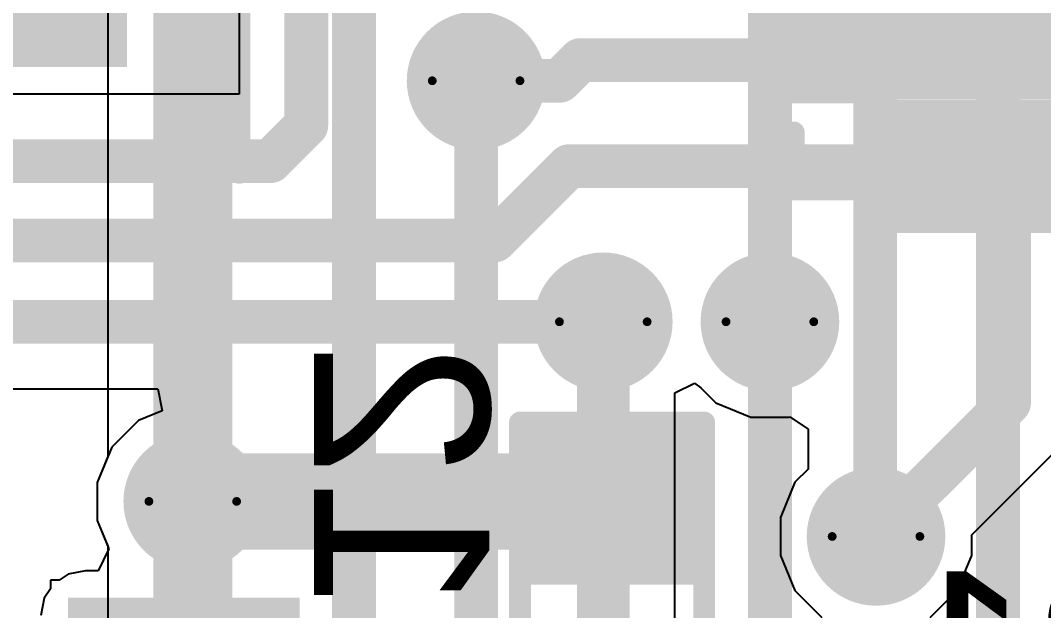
# Model space of a CAD drawing. Header units: inches. Extents: x 0 to 12.8, y -0.1 to 3.7.
# Drawn here: x 0.8731 to 1.1064, y 0.7611 to 0.8958 of the extents above; entities that cross this region are included whole.
import ezdxf

# ---------------------------------------------------------------- set-up
doc = ezdxf.new("R2010")
doc.units = ezdxf.units.IN
doc.header["$MEASUREMENT"] = 0
for name, color, linetype in [('Bottom Layer', 5, 'Continuous'), ('Bottom Overlay', 54, 'Continuous'), ('Bottom Paste', 16, 'Continuous'), ('Bottom Solder', 6, 'Continuous'), ('Drill Drawing', 1, 'Continuous'), ('Top Layer', 1, 'Continuous'), ('Top Solder', 216, 'Continuous'), ('Via Holes', 16, 'Continuous')]:
    doc.layers.add(name, color=color, linetype=linetype)
doc.styles.add('Arial', font='', dxfattribs={"height": 0.2})
doc.styles.get('Arial').set_extended_font_data('Arial')

# ---------------------------------------------------------------- blocks, each defined once
blk = doc.blocks.new('XKNANO_113_B_2')
at = {"layer": 'Bottom Layer'}
blk.add_hatch(color=5, dxfattribs=at).paths.add_polyline_path([(0.24212595, -0.1657481), (0.26968505, -0.1657481), (0.26968505, -0.2484253), (0.24212595, -0.2484253)])
at = {"layer": 'Bottom Paste'}
blk.add_hatch(color=16, dxfattribs=at).paths.add_polyline_path([(0.24212595, -0.1657481), (0.26968505, -0.1657481), (0.26968505, -0.2484253), (0.24212595, -0.2484253)])
at = {"layer": 'Bottom Solder'}
for points in [[(0.23812595, -0.1617481), (0.27368505, -0.1617481), (0.27368505, -0.2524253), (0.23812595, -0.2524253)], [(0.07749605, -0.23891345), (0.11699215, -0.23891345), (0.11699215, -0.29179535), (0.07749605, -0.29179535)]]:
    blk.add_hatch(color=6, dxfattribs=at).paths.add_polyline_path(points)
at = {"layer": 'Bottom Overlay'}
blk.add_lwpolyline([(0.214, -0.278, 0.005, 0.005, 0), (0.259, -0.278, 0.005, 0.005, 0)], format="xyseb", dxfattribs=at)
blk.add_lwpolyline([(0.21275, -0.278, 0.0025, 0.0025, 1), (0.21525, -0.278, 0.0025, 0.0025, 1)], format="xyseb", close=True, dxfattribs=at)
blk = doc.blocks.new('16_MLP__3_3__B_5')
at = {"layer": 'Bottom Layer'}
for points in [[(-0.0236219, 0.06496055), (-0.0236219, 0.04251965), (-0.0354329, 0.04251965), (-0.0354329, 0.06496055)], [(-0.003936900000000001, 0.06496055), (-0.003936899999999999, 0.04251965), (-0.0157479, 0.04251965), (-0.0157479, 0.06496055)], [(0.0157482, 0.06496055), (0.0157482, 0.04251965), (0.003937200000000001, 0.04251965), (0.003937199999999999, 0.06496055)], [(0.0354332, 0.06496055), (0.0354332, 0.04251965), (0.0236222, 0.04251965), (0.0236222, 0.06496055)], [(-0.06496055, 0.023622), (-0.06496055, 0.035433), (-0.04251965, 0.035433), (-0.04251965, 0.023622)], [(0.04251975, 0.023622), (0.04251975, 0.035433), (0.06496065, 0.035433), (0.06496065, 0.023622)], [(-0.0344488, -0.0344488), (-0.0344488, 0.0344488), (0.0344488, 0.0344488), (0.0344488, -0.0344488)], [(-0.06496055, 0.003937), (-0.06496055, 0.015748), (-0.04251965, 0.015748), (-0.04251965, 0.003937)], [(0.04251975, 0.003937), (0.04251975, 0.015748), (0.06496065, 0.015748), (0.06496065, 0.003937)], [(-0.06496055, -0.0157481), (-0.06496055, -0.003937099999999999), (-0.04251965, -0.003937100000000001), (-0.04251965, -0.0157481)], [(0.04251975, -0.0157481), (0.04251975, -0.003937099999999999), (0.06496065, -0.003937100000000001), (0.06496065, -0.0157481)], [(-0.06496055, -0.0354331), (-0.06496055, -0.0236221), (-0.04251965, -0.0236221), (-0.04251965, -0.0354331)], [(0.04251975, -0.0354331), (0.04251975, -0.0236221), (0.06496065, -0.0236221), (0.06496065, -0.0354331)], [(-0.0354331, -0.06496065), (-0.0354331, -0.04251975), (-0.0236221, -0.04251975), (-0.0236221, -0.06496065)], [(-0.0157481, -0.06496065), (-0.0157481, -0.04251975), (-0.003937099999999999, -0.04251975), (-0.003937100000000001, -0.06496065)], [(0.003937, -0.06496065), (0.003937, -0.04251975), (0.015748, -0.04251975), (0.015748, -0.06496065)], [(0.023622, -0.06496065), (0.023622, -0.04251975), (0.035433, -0.04251975), (0.035433, -0.06496065)]]:
    blk.add_hatch(color=5, dxfattribs=at).paths.add_polyline_path(points)
at = {"layer": 'Bottom Paste'}
for points in [[(-0.0236219, 0.06496055), (-0.0236219, 0.04251965), (-0.0354329, 0.04251965), (-0.0354329, 0.06496055)], [(-0.003936900000000001, 0.06496055), (-0.003936899999999999, 0.04251965), (-0.0157479, 0.04251965), (-0.0157479, 0.06496055)], [(0.0157482, 0.06496055), (0.0157482, 0.04251965), (0.003937200000000001, 0.04251965), (0.003937199999999999, 0.06496055)], [(0.0354332, 0.06496055), (0.0354332, 0.04251965), (0.0236222, 0.04251965), (0.0236222, 0.06496055)], [(-0.06496055, 0.023622), (-0.06496055, 0.035433), (-0.04251965, 0.035433), (-0.04251965, 0.023622)], [(0.04251975, 0.023622), (0.04251975, 0.035433), (0.06496065, 0.035433), (0.06496065, 0.023622)], [(-0.0344488, -0.0344488), (-0.0344488, 0.0344488), (0.0344488, 0.0344488), (0.0344488, -0.0344488)], [(-0.06496055, 0.003937), (-0.06496055, 0.015748), (-0.04251965, 0.015748), (-0.04251965, 0.003937)], [(0.04251975, 0.003937), (0.04251975, 0.015748), (0.06496065, 0.015748), (0.06496065, 0.003937)], [(-0.06496055, -0.0157481), (-0.06496055, -0.003937099999999999), (-0.04251965, -0.003937100000000001), (-0.04251965, -0.0157481)], [(0.04251975, -0.0157481), (0.04251975, -0.003937099999999999), (0.06496065, -0.003937100000000001), (0.06496065, -0.0157481)], [(-0.06496055, -0.0354331), (-0.06496055, -0.0236221), (-0.04251965, -0.0236221), (-0.04251965, -0.0354331)], [(0.04251975, -0.0354331), (0.04251975, -0.0236221), (0.06496065, -0.0236221), (0.06496065, -0.0354331)], [(-0.0354331, -0.06496065), (-0.0354331, -0.04251975), (-0.0236221, -0.04251975), (-0.0236221, -0.06496065)], [(-0.0157481, -0.06496065), (-0.0157481, -0.04251975), (-0.003937099999999999, -0.04251975), (-0.003937100000000001, -0.06496065)], [(0.003937, -0.06496065), (0.003937, -0.04251975), (0.015748, -0.04251975), (0.015748, -0.06496065)], [(0.023622, -0.06496065), (0.023622, -0.04251975), (0.035433, -0.04251975), (0.035433, -0.06496065)]]:
    blk.add_hatch(color=16, dxfattribs=at).paths.add_polyline_path(points)
at = {"layer": 'Bottom Solder'}
for points in [[(-0.0196219, 0.06896055), (-0.0196219, 0.03851965), (-0.0394329, 0.03851965), (-0.0394329, 0.06896055)], [(6.309999999999854e-05, 0.06896055), (6.310000000000145e-05, 0.03851965), (-0.0197479, 0.03851965), (-0.0197479, 0.06896055)], [(0.0197482, 0.06896055), (0.0197482, 0.03851965), (-6.279999999999854e-05, 0.03851965), (-6.280000000000146e-05, 0.06896055)], [(0.0394332, 0.06896055), (0.0394332, 0.03851965), (0.0196222, 0.03851965), (0.0196222, 0.06896055)], [(-0.06896055, 0.019622), (-0.06896055, 0.039433), (-0.03851965, 0.039433), (-0.03851965, 0.019622)], [(-0.0384488, -0.0384488), (-0.0384488, 0.0384488), (0.0384488, 0.0384488), (0.0384488, -0.0384488)], [(0.03851975, 0.019622), (0.03851975, 0.039433), (0.06896065, 0.039433), (0.06896065, 0.019622)], [(-0.06896055, -6.299999999999855e-05), (-0.06896055, 0.019748), (-0.03851965, 0.019748), (-0.03851965, -6.300000000000145e-05)], [(0.03851975, -6.299999999999855e-05), (0.03851975, 0.019748), (0.06896065, 0.019748), (0.06896065, -6.300000000000145e-05)], [(-0.06896055, -0.0197481), (-0.06896055, 6.290000000000146e-05), (-0.03851965, 6.289999999999855e-05), (-0.03851965, -0.0197481)], [(0.03851975, -0.0197481), (0.03851975, 6.290000000000146e-05), (0.06896065, 6.289999999999855e-05), (0.06896065, -0.0197481)], [(-0.06896055, -0.0394331), (-0.06896055, -0.0196221), (-0.03851965, -0.0196221), (-0.03851965, -0.0394331)], [(0.03851975, -0.0394331), (0.03851975, -0.0196221), (0.06896065, -0.0196221), (0.06896065, -0.0394331)], [(-0.0394331, -0.06896065), (-0.0394331, -0.03851975), (-0.0196221, -0.03851975), (-0.0196221, -0.06896065)], [(-0.0197481, -0.06896065), (-0.0197481, -0.03851975), (6.290000000000146e-05, -0.03851975), (6.289999999999855e-05, -0.06896065)], [(-6.300000000000145e-05, -0.06896065), (-6.299999999999855e-05, -0.03851975), (0.019748, -0.03851975), (0.019748, -0.06896065)], [(0.019622, -0.06896065), (0.019622, -0.03851975), (0.039433, -0.03851975), (0.039433, -0.06896065)]]:
    blk.add_hatch(color=6, dxfattribs=at).paths.add_polyline_path(points)
at = {"layer": 'Bottom Overlay'}
for points in [[(-0.0590549, 0.059055, 0.005, 0.005, 0), (-0.0590549, 0.046055, 0.005, 0.005, 0)], [(-0.0460549, 0.059055, 0.005, 0.005, 0), (-0.0590549, 0.059055, 0.005, 0.005, 0)], [(0.0590552, 0.059055, 0.005, 0.005, 0), (0.0460552, 0.059055, 0.005, 0.005, 0)], [(0.0590552, 0.059055, 0.005, 0.005, 0), (0.0590552, 0.046055, 0.005, 0.005, 0)], [(-0.076, -0.025, 0.005, 0.005, 0), (-0.076, -0.035, 0.005, 0.005, 0)], [(-0.071, -0.03, 0.005, 0.005, 0), (-0.076, -0.025, 0.005, 0.005, 0)], [(-0.071, -0.03, 0.005, 0.005, 0), (-0.076, -0.035, 0.005, 0.005, 0)], [(-0.0590551, -0.0460551, 0.005, 0.005, 0), (-0.0590551, -0.0590551, 0.005, 0.005, 0)], [(0.059055, -0.0460551, 0.005, 0.005, 0), (0.059055, -0.0590551, 0.005, 0.005, 0)], [(-0.0460551, -0.0590551, 0.005, 0.005, 0), (-0.0590551, -0.0590551, 0.005, 0.005, 0)], [(0.059055, -0.0590551, 0.005, 0.005, 0), (0.046055, -0.0590551, 0.005, 0.005, 0)]]:
    blk.add_lwpolyline(points, format="xyseb", dxfattribs=at)
for points in [[(-0.0603049, 0.059055, 0.0025, 0.0025, 1), (-0.0578049, 0.059055, 0.0025, 0.0025, 1)], [(-0.0603049, 0.059055, 0.0025, 0.0025, 1), (-0.0578049, 0.059055, 0.0025, 0.0025, 1)], [(-0.0473049, 0.059055, 0.0025, 0.0025, 1), (-0.0448049, 0.059055, 0.0025, 0.0025, 1)], [(0.0448052, 0.059055, 0.0025, 0.0025, 1), (0.0473052, 0.059055, 0.0025, 0.0025, 1)], [(0.0578052, 0.059055, 0.0025, 0.0025, 1), (0.0603052, 0.059055, 0.0025, 0.0025, 1)], [(0.0578052, 0.059055, 0.0025, 0.0025, 1), (0.0603052, 0.059055, 0.0025, 0.0025, 1)], [(-0.0603049, 0.046055, 0.0025, 0.0025, 1), (-0.0578049, 0.046055, 0.0025, 0.0025, 1)], [(0.0578052, 0.046055, 0.0025, 0.0025, 1), (0.0603052, 0.046055, 0.0025, 0.0025, 1)], [(-0.07725, -0.025, 0.0025, 0.0025, 1), (-0.07475, -0.025, 0.0025, 0.0025, 1)], [(-0.07725, -0.025, 0.0025, 0.0025, 1), (-0.07475, -0.025, 0.0025, 0.0025, 1)], [(-0.07225, -0.03, 0.0025, 0.0025, 1), (-0.06975, -0.03, 0.0025, 0.0025, 1)], [(-0.07225, -0.03, 0.0025, 0.0025, 1), (-0.06975, -0.03, 0.0025, 0.0025, 1)], [(-0.07725, -0.035, 0.0025, 0.0025, 1), (-0.07475, -0.035, 0.0025, 0.0025, 1)], [(-0.07725, -0.035, 0.0025, 0.0025, 1), (-0.07475, -0.035, 0.0025, 0.0025, 1)], [(-0.0603051, -0.0460551, 0.0025, 0.0025, 1), (-0.0578051, -0.0460551, 0.0025, 0.0025, 1)], [(0.057805, -0.0460551, 0.0025, 0.0025, 1), (0.060305, -0.0460551, 0.0025, 0.0025, 1)], [(-0.0603051, -0.0590551, 0.0025, 0.0025, 1), (-0.0578051, -0.0590551, 0.0025, 0.0025, 1)], [(-0.0603051, -0.0590551, 0.0025, 0.0025, 1), (-0.0578051, -0.0590551, 0.0025, 0.0025, 1)], [(-0.0473051, -0.0590551, 0.0025, 0.0025, 1), (-0.0448051, -0.0590551, 0.0025, 0.0025, 1)], [(0.044805, -0.0590551, 0.0025, 0.0025, 1), (0.047305, -0.0590551, 0.0025, 0.0025, 1)], [(0.057805, -0.0590551, 0.0025, 0.0025, 1), (0.060305, -0.0590551, 0.0025, 0.0025, 1)], [(0.057805, -0.0590551, 0.0025, 0.0025, 1), (0.060305, -0.0590551, 0.0025, 0.0025, 1)]]:
    blk.add_lwpolyline(points, format="xyseb", close=True, dxfattribs=at)
blk = doc.blocks.new('R___0603_B_33')
at = {"layer": 'Bottom Layer'}
for points in [[(-0.045, -0.0175), (-0.045, 0.0175), (-0.015, 0.0175), (-0.015, -0.0175)], [(0.015, -0.0175), (0.015, 0.0175), (0.045, 0.0175), (0.045, -0.0175)]]:
    blk.add_hatch(color=5, dxfattribs=at).paths.add_polyline_path(points)
at = {"layer": 'Bottom Paste'}
for points in [[(-0.045, -0.0175), (-0.045, 0.0175), (-0.015, 0.0175), (-0.015, -0.0175)], [(0.015, -0.0175), (0.015, 0.0175), (0.045, 0.0175), (0.045, -0.0175)]]:
    blk.add_hatch(color=16, dxfattribs=at).paths.add_polyline_path(points)
at = {"layer": 'Bottom Solder'}
for points in [[(-0.049, -0.0215), (-0.049, 0.0215), (-0.011, 0.0215), (-0.011, -0.0215)], [(0.011, -0.0215), (0.011, 0.0215), (0.049, 0.0215), (0.049, -0.0215)]]:
    blk.add_hatch(color=6, dxfattribs=at).paths.add_polyline_path(points)
at = {"layer": 'Bottom Overlay'}
for points in [[(-0.048, -0.021, 0.005, 0.005, 0), (-0.048, 0.021, 0.005, 0.005, 0)], [(0.048, 0.021, 0.005, 0.005, 0), (-0.048, 0.021, 0.005, 0.005, 0)], [(0.048, -0.021, 0.005, 0.005, 0), (0.048, 0.021, 0.005, 0.005, 0)], [(0.048, -0.021, 0.005, 0.005, 0), (-0.048, -0.021, 0.005, 0.005, 0)]]:
    blk.add_lwpolyline(points, format="xyseb", dxfattribs=at)
for points in [[(-0.04925, 0.021, 0.0025, 0.0025, 1), (-0.04675, 0.021, 0.0025, 0.0025, 1)], [(-0.04925, 0.021, 0.0025, 0.0025, 1), (-0.04675, 0.021, 0.0025, 0.0025, 1)], [(0.04675, 0.021, 0.0025, 0.0025, 1), (0.04925, 0.021, 0.0025, 0.0025, 1)], [(0.04675, 0.021, 0.0025, 0.0025, 1), (0.04925, 0.021, 0.0025, 0.0025, 1)], [(-0.04925, -0.021, 0.0025, 0.0025, 1), (-0.04675, -0.021, 0.0025, 0.0025, 1)], [(-0.04925, -0.021, 0.0025, 0.0025, 1), (-0.04675, -0.021, 0.0025, 0.0025, 1)], [(0.04675, -0.021, 0.0025, 0.0025, 1), (0.04925, -0.021, 0.0025, 0.0025, 1)], [(0.04675, -0.021, 0.0025, 0.0025, 1), (0.04925, -0.021, 0.0025, 0.0025, 1)]]:
    blk.add_lwpolyline(points, format="xyseb", close=True, dxfattribs=at)

msp = doc.modelspace()

# ---------------------------------------------------------------- hatches: boundary and pattern name
at = {"layer": 'Bottom Layer'}
h = msp.add_hatch(color=5, dxfattribs=at)
edge = h.paths.add_edge_path()
edge.add_arc((0.977, 0.882), 0.011811, 0, 360)
h = msp.add_hatch(color=5, dxfattribs=at)
edge = h.paths.add_edge_path()
edge.add_arc((1.006, 0.827), 0.011811, 0, 360)
h = msp.add_hatch(color=5, dxfattribs=at)
edge = h.paths.add_edge_path()
edge.add_arc((1.044, 0.827), 0.011811, 0, 360)
h = msp.add_hatch(color=5, dxfattribs=at)
edge = h.paths.add_edge_path()
edge.add_arc((0.9123882, 0.786), 0.011811, 0, 360)
h = msp.add_hatch(color=5, dxfattribs=at)
edge = h.paths.add_edge_path()
edge.add_arc((1.0681968, 0.778), 0.011811, 0, 360)
at = {"layer": 'Bottom Solder'}
h = msp.add_hatch(color=6, dxfattribs=at)
edge = h.paths.add_edge_path()
edge.add_arc((0.977, 0.882), 0.015811, 0, 360)
h = msp.add_hatch(color=6, dxfattribs=at)
edge = h.paths.add_edge_path()
edge.add_arc((1.006, 0.827), 0.015811, 0, 360)
h = msp.add_hatch(color=6, dxfattribs=at)
edge = h.paths.add_edge_path()
edge.add_arc((1.044, 0.827), 0.015811, 0, 360)
h = msp.add_hatch(color=6, dxfattribs=at)
edge = h.paths.add_edge_path()
edge.add_arc((0.9123882, 0.786), 0.015811, 0, 360)
h = msp.add_hatch(color=6, dxfattribs=at)
edge = h.paths.add_edge_path()
edge.add_arc((1.0681968, 0.778), 0.015811, 0, 360)
at = {"layer": 'Top Layer'}
h = msp.add_hatch(color=1, dxfattribs=at)
edge = h.paths.add_edge_path()
edge.add_arc((0.977, 0.882), 0.011811, 0, 360)
h = msp.add_hatch(color=1, dxfattribs=at)
edge = h.paths.add_edge_path()
edge.add_arc((1.006, 0.827), 0.011811, 0, 360)
h = msp.add_hatch(color=1, dxfattribs=at)
edge = h.paths.add_edge_path()
edge.add_arc((1.044, 0.827), 0.011811, 0, 360)
h = msp.add_hatch(color=1, dxfattribs=at)
edge = h.paths.add_edge_path()
edge.add_arc((0.9123882, 0.786), 0.011811, 0, 360)
h = msp.add_hatch(color=1, dxfattribs=at)
edge = h.paths.add_edge_path()
edge.add_arc((1.0681968, 0.778), 0.011811, 0, 360)
at = {"layer": 'Top Solder'}
h = msp.add_hatch(color=216, dxfattribs=at)
edge = h.paths.add_edge_path()
edge.add_arc((0.977, 0.882), 0.015811, 0, 360)
h = msp.add_hatch(color=216, dxfattribs=at)
edge = h.paths.add_edge_path()
edge.add_arc((1.006, 0.827), 0.015811, 0, 360)
h = msp.add_hatch(color=216, dxfattribs=at)
edge = h.paths.add_edge_path()
edge.add_arc((1.044, 0.827), 0.015811, 0, 360)
h = msp.add_hatch(color=216, dxfattribs=at)
edge = h.paths.add_edge_path()
edge.add_arc((0.9123882, 0.786), 0.015811, 0, 360)
h = msp.add_hatch(color=216, dxfattribs=at)
edge = h.paths.add_edge_path()
edge.add_arc((1.0681968, 0.778), 0.015811, 0, 360)
at = {"layer": 'Via Holes'}
h = msp.add_hatch(color=7, dxfattribs=at)
edge = h.paths.add_edge_path()
edge.add_arc((0.977, 0.882), 0.0059055, 0, 360)
h = msp.add_hatch(color=7, dxfattribs=at)
edge = h.paths.add_edge_path()
edge.add_arc((1.006, 0.827), 0.0059055, 0, 360)
h = msp.add_hatch(color=7, dxfattribs=at)
edge = h.paths.add_edge_path()
edge.add_arc((1.044, 0.827), 0.0059055, 0, 360)
h = msp.add_hatch(color=7, dxfattribs=at)
edge = h.paths.add_edge_path()
edge.add_arc((0.9123882, 0.786), 0.0059055, 0, 360)
h = msp.add_hatch(color=7, dxfattribs=at)
edge = h.paths.add_edge_path()
edge.add_arc((1.0681968, 0.778), 0.0059055, 0, 360)

# ---------------------------------------------------------------- linework, layer by layer
at = {"layer": 'Bottom Layer'}
for p, q in [((0.9229747, 0.9374732), (0.9229747, 0.8789402)), ((0.9229747, 0.8789402), (0.3606463, 0.8789402)), ((0.4416666, 0.8117061), (0.9043876, 0.8117061)), ((0.9043876, 0.8117061), (0.9053822, 0.8067061)), ((0.9053822, 0.8067061), (0.9000333, 0.8044905)), ((0.9000333, 0.8044905), (0.8938977, 0.7983549)), ((0.8938977, 0.7983549), (0.8905772, 0.7903385)), ((1.0900078, 0.778379), (1.1093375, 0.7977087)), ((0.8905772, 0.7903385), (0.8905772, 0.7816615)), ((0.8905772, 0.7816615), (0.8932585, 0.7751882)), ((1.0900078, 0.7736615), (1.0900078, 0.778379)), ((0.8932585, 0.7751882), (0.8908218, 0.7701881)), ((1.0866873, 0.7656451), (1.0900078, 0.7736615)), ((0.8879134, 0.7701881), (0.8840116, 0.769412)), ((0.8908218, 0.7701881), (0.8879134, 0.7701881)), ((0.8818866, 0.7679921), (0.8799135, 0.7679921)), ((0.8799135, 0.7679921), (0.8799135, 0.766019)), ((0.8840116, 0.769412), (0.8818866, 0.7679921)), ((0.8799135, 0.766019), (0.8784936, 0.763894)), ((1.0805517, 0.7595095), (1.0866873, 0.7656451)), ((0.8784936, 0.763894), (0.8777175, 0.7599922))]:
    msp.add_line(p, q, dxfattribs=at)
for points in [[(0.9382686, 0.8718157, 0.01, 0.01, 0), (0.9382686, 0.9374732, 0.01, 0.01, 0)], [(0.9960477, 0.882, 0.01, 0.01, 0), (1.0007721, 0.8867244, 0.01, 0.01, 0)], [(1.0007721, 0.8867244, 0.01, 0.01, 0), (1.0547402, 0.8867244, 0.01, 0.01, 0)], [(0.977, 0.882, 0.01, 0.01, 0), (0.9960477, 0.882, 0.01, 0.01, 0)], [(0.9300992, 0.8636463, 0.01, 0.01, 0), (0.9382686, 0.8718157, 0.01, 0.01, 0)], [(0.3606463, 0.8636463, 0.01, 0.01, 0), (0.9300992, 0.8636463, 0.01, 0.01, 0)], [(0.9812212, 0.8455541, 0.01, 0.01, 0), (0.9981789, 0.8625118, 0.01, 0.01, 0)], [(0.9981789, 0.8625118, 0.01, 0.01, 0), (1.0789527, 0.8625118, 0.01, 0.01, 0)], [(1.0985231, 0.8623972, 0.01, 0.01, 0), (1.0986377, 0.8625118, 0.01, 0.01, 0)], [(1.0985231, 0.8085231, 0.01, 0.01, 0), (1.0985231, 0.8623972, 0.01, 0.01, 0)], [(0.3705541, 0.8455541, 0.01, 0.01, 0), (0.9812212, 0.8455541, 0.01, 0.01, 0)], [(0.378, 0.827, 0.01, 0.01, 0), (1.006, 0.827, 0.01, 0.01, 0)], [(1.044, 0.6711289, 0.01, 0.01, 0), (1.044, 0.827, 0.01, 0.01, 0)], [(1.0681968, 0.7781968, 0.01, 0.01, 0), (1.0985231, 0.8085231, 0.01, 0.01, 0)], [(0.9123882, 0.786, 0.022, 0.022, 0), (1.008, 0.786, 0.022, 0.022, 0)], [(1.008, 0.786, 0.022, 0.022, 0), (1.013, 0.786, 0.022, 0.022, 0)], [(1.0681968, 0.778, 0.01, 0.01, 0), (1.0681968, 0.7781968, 0.01, 0.01, 0)]]:
    msp.add_lwpolyline(points, format="xyseb", dxfattribs=at)
for points in [[(0.9982721, 0.8867244, 0.005, 0.005, 1), (1.0032721, 0.8867244, 0.005, 0.005, 1)], [(0.9982721, 0.8867244, 0.005, 0.005, 1), (1.0032721, 0.8867244, 0.005, 0.005, 1)], [(1.0522402, 0.8867244, 0.005, 0.005, 1), (1.0572402, 0.8867244, 0.005, 0.005, 1)], [(0.9745, 0.882, 0.005, 0.005, 1), (0.9795, 0.882, 0.005, 0.005, 1)], [(0.9935477, 0.882, 0.005, 0.005, 1), (0.9985477, 0.882, 0.005, 0.005, 1)], [(0.9935477, 0.882, 0.005, 0.005, 1), (0.9985477, 0.882, 0.005, 0.005, 1)], [(0.9357686, 0.8718157, 0.005, 0.005, 1), (0.9407686, 0.8718157, 0.005, 0.005, 1)], [(0.9357686, 0.8718157, 0.005, 0.005, 1), (0.9407686, 0.8718157, 0.005, 0.005, 1)], [(0.9275992, 0.8636463, 0.005, 0.005, 1), (0.9325992, 0.8636463, 0.005, 0.005, 1)], [(0.9275992, 0.8636463, 0.005, 0.005, 1), (0.9325992, 0.8636463, 0.005, 0.005, 1)], [(0.9956789, 0.8625118, 0.005, 0.005, 1), (1.0006789, 0.8625118, 0.005, 0.005, 1)], [(0.9956789, 0.8625118, 0.005, 0.005, 1), (1.0006789, 0.8625118, 0.005, 0.005, 1)], [(1.0764527, 0.8625118, 0.005, 0.005, 1), (1.0814527, 0.8625118, 0.005, 0.005, 1)], [(1.0960231, 0.8623972, 0.005, 0.005, 1), (1.1010231, 0.8623972, 0.005, 0.005, 1)], [(1.0960231, 0.8623972, 0.005, 0.005, 1), (1.1010231, 0.8623972, 0.005, 0.005, 1)], [(1.0961377, 0.8625118, 0.005, 0.005, 1), (1.1011377, 0.8625118, 0.005, 0.005, 1)], [(0.9787212, 0.8455541, 0.005, 0.005, 1), (0.9837212, 0.8455541, 0.005, 0.005, 1)], [(0.9787212, 0.8455541, 0.005, 0.005, 1), (0.9837212, 0.8455541, 0.005, 0.005, 1)], [(1.0035, 0.827, 0.005, 0.005, 1), (1.0085, 0.827, 0.005, 0.005, 1)], [(1.0415, 0.827, 0.005, 0.005, 1), (1.0465, 0.827, 0.005, 0.005, 1)], [(1.0960231, 0.8085231, 0.005, 0.005, 1), (1.1010231, 0.8085231, 0.005, 0.005, 1)], [(1.0960231, 0.8085231, 0.005, 0.005, 1), (1.1010231, 0.8085231, 0.005, 0.005, 1)], [(0.9068882, 0.786, 0.011, 0.011, 1), (0.9178882, 0.786, 0.011, 0.011, 1)], [(1.0025, 0.786, 0.011, 0.011, 1), (1.0135, 0.786, 0.011, 0.011, 1)], [(1.0025, 0.786, 0.011, 0.011, 1), (1.0135, 0.786, 0.011, 0.011, 1)], [(1.0075, 0.786, 0.011, 0.011, 1), (1.0185, 0.786, 0.011, 0.011, 1)], [(1.0656968, 0.7781968, 0.005, 0.005, 1), (1.0706968, 0.7781968, 0.005, 0.005, 1)], [(1.0656968, 0.7781968, 0.005, 0.005, 1), (1.0706968, 0.7781968, 0.005, 0.005, 1)], [(1.0656968, 0.778, 0.005, 0.005, 1), (1.0706968, 0.778, 0.005, 0.005, 1)]]:
    msp.add_lwpolyline(points, format="xyseb", close=True, dxfattribs=at)
at = {"layer": 'Drill Drawing'}
for points in [[(0.987, 0.882, 0.002, 0.002, 1), (0.967, 0.882, 0.002, 0.002, 1)], [(0.9665, 0.882, 0.001, 0.001, 1), (0.9675, 0.882, 0.001, 0.001, 1)], [(0.9865, 0.882, 0.001, 0.001, 1), (0.9875, 0.882, 0.001, 0.001, 1)], [(1.016, 0.827, 0.002, 0.002, 1), (0.996, 0.827, 0.002, 0.002, 1)], [(1.054, 0.827, 0.002, 0.002, 1), (1.034, 0.827, 0.002, 0.002, 1)], [(0.9955, 0.827, 0.001, 0.001, 1), (0.9965, 0.827, 0.001, 0.001, 1)], [(1.0155, 0.827, 0.001, 0.001, 1), (1.0165, 0.827, 0.001, 0.001, 1)], [(1.0335, 0.827, 0.001, 0.001, 1), (1.0345, 0.827, 0.001, 0.001, 1)], [(1.0535, 0.827, 0.001, 0.001, 1), (1.0545, 0.827, 0.001, 0.001, 1)], [(0.9223882, 0.786, 0.002, 0.002, 1), (0.9023882, 0.786, 0.002, 0.002, 1)], [(1.0781968, 0.778, 0.002, 0.002, 1), (1.0581968, 0.778, 0.002, 0.002, 1)], [(0.9018882, 0.786, 0.001, 0.001, 1), (0.9028882, 0.786, 0.001, 0.001, 1)], [(0.9218882, 0.786, 0.001, 0.001, 1), (0.9228882, 0.786, 0.001, 0.001, 1)], [(1.0576968, 0.778, 0.001, 0.001, 1), (1.0586968, 0.778, 0.001, 0.001, 1)], [(1.0776968, 0.778, 0.001, 0.001, 1), (1.0786968, 0.778, 0.001, 0.001, 1)]]:
    msp.add_lwpolyline(points, format="xyseb", close=True, dxfattribs=at)
at = {"layer": 'Top Layer'}
for p, q in [((0.893016, 0.9577737), (0.893016, 0.7962263)), ((1.0223135, 0.81077), (1.0267813, 0.8129725)), ((1.0267813, 0.8129725), (1.0282664, 0.8118882)), ((1.0282664, 0.8118882), (1.0316451, 0.8085095)), ((1.0223135, 0.7201645), (1.0223135, 0.81077)), ((1.0316451, 0.8085095), (1.0396615, 0.805189)), ((1.0396615, 0.805189), (1.0483385, 0.805189)), ((1.0483385, 0.805189), (1.0485487, 0.8052761)), ((1.0485487, 0.8052761), (1.0527061, 0.8024982)), ((1.0527061, 0.8024982), (1.0527061, 0.7933547)), ((0.893016, 0.7962263), (0.8905772, 0.7903385)), ((1.0527061, 0.7933547), (1.0497063, 0.7903549)), ((0.8905772, 0.7903385), (0.8905772, 0.7816615)), ((1.0497063, 0.7903549), (1.0463858, 0.7823385)), ((0.8905772, 0.7816615), (0.893016, 0.7757737)), ((1.0463858, 0.7823385), (1.0463858, 0.7736615)), ((0.893016, 0.7757737), (0.893016, 0.4730751)), ((1.0463858, 0.7736615), (1.0497063, 0.7656451)), ((1.0497063, 0.7656451), (1.0558419, 0.7595095))]:
    msp.add_line(p, q, dxfattribs=at)
for points in [[(1.068, 0.7781968, 0.01, 0.01, 0), (1.068, 1.0506889, 0.01, 0.01, 0)], [(1.096, 0.2929703, 0.01, 0.01, 0), (1.096, 1.0450472, 0.01, 0.01, 0)], [(1.044, 0.827, 0.01, 0.01, 0), (1.044, 1.0169606, 0.01, 0.01, 0)], [(0.9123882, 0.786, 0.018, 0.018, 0), (0.9123882, 0.968, 0.018, 0.018, 0)], [(0.9491422, 0.6368578, 0.01, 0.01, 0), (0.9491422, 0.9361421, 0.01, 0.01, 0)], [(0.977, 0.6514331, 0.01, 0.01, 0), (0.977, 0.882, 0.01, 0.01, 0)], [(1.006, 0.7111449, 0.012, 0.012, 0), (1.006, 0.827, 0.012, 0.012, 0)], [(0.9123882, 0.4642471, 0.018, 0.018, 0), (0.9123882, 0.786, 0.018, 0.018, 0)], [(1.068, 0.7781968, 0.01, 0.01, 0), (1.0681968, 0.778, 0.01, 0.01, 0)]]:
    msp.add_lwpolyline(points, format="xyseb", dxfattribs=at)
for points in [[(0.9745, 0.882, 0.005, 0.005, 1), (0.9795, 0.882, 0.005, 0.005, 1)], [(1.003, 0.827, 0.006, 0.006, 1), (1.009, 0.827, 0.006, 0.006, 1)], [(1.0415, 0.827, 0.005, 0.005, 1), (1.0465, 0.827, 0.005, 0.005, 1)], [(0.9078882, 0.786, 0.009, 0.009, 1), (0.9168882, 0.786, 0.009, 0.009, 1)], [(0.9078882, 0.786, 0.009, 0.009, 1), (0.9168882, 0.786, 0.009, 0.009, 1)], [(1.0655, 0.7781968, 0.005, 0.005, 1), (1.0705, 0.7781968, 0.005, 0.005, 1)], [(1.0655, 0.7781968, 0.005, 0.005, 1), (1.0705, 0.7781968, 0.005, 0.005, 1)], [(1.0656968, 0.778, 0.005, 0.005, 1), (1.0706968, 0.778, 0.005, 0.005, 1)]]:
    msp.add_lwpolyline(points, format="xyseb", close=True, dxfattribs=at)

# ---------------------------------------------------------------- block references
for name, p, rotation in [('16_MLP__3_3__B_5', (1.1084804, 0.9162519), 180), ('XKNANO_113_B_2', (0.645, 0.647), 90), ('R___0603_B_33', (1.008, 0.756), 270)]:
    msp.add_blockref(name, p, dxfattribs=dict(rotation=rotation))

# ---------------------------------------------------------------- texts
at = {"layer": 'Bottom Overlay', "style": 'Arial', "text_generation_flag": 2}
msp.add_text('C12', height=0.04, rotation=270, dxfattribs=at).set_placement((0.9400065, 0.7200162))
msp.add_text('R1', height=0.04, dxfattribs=at).set_placement((1.143658, 0.7300065))

doc.saveas('drawing.dxf')
